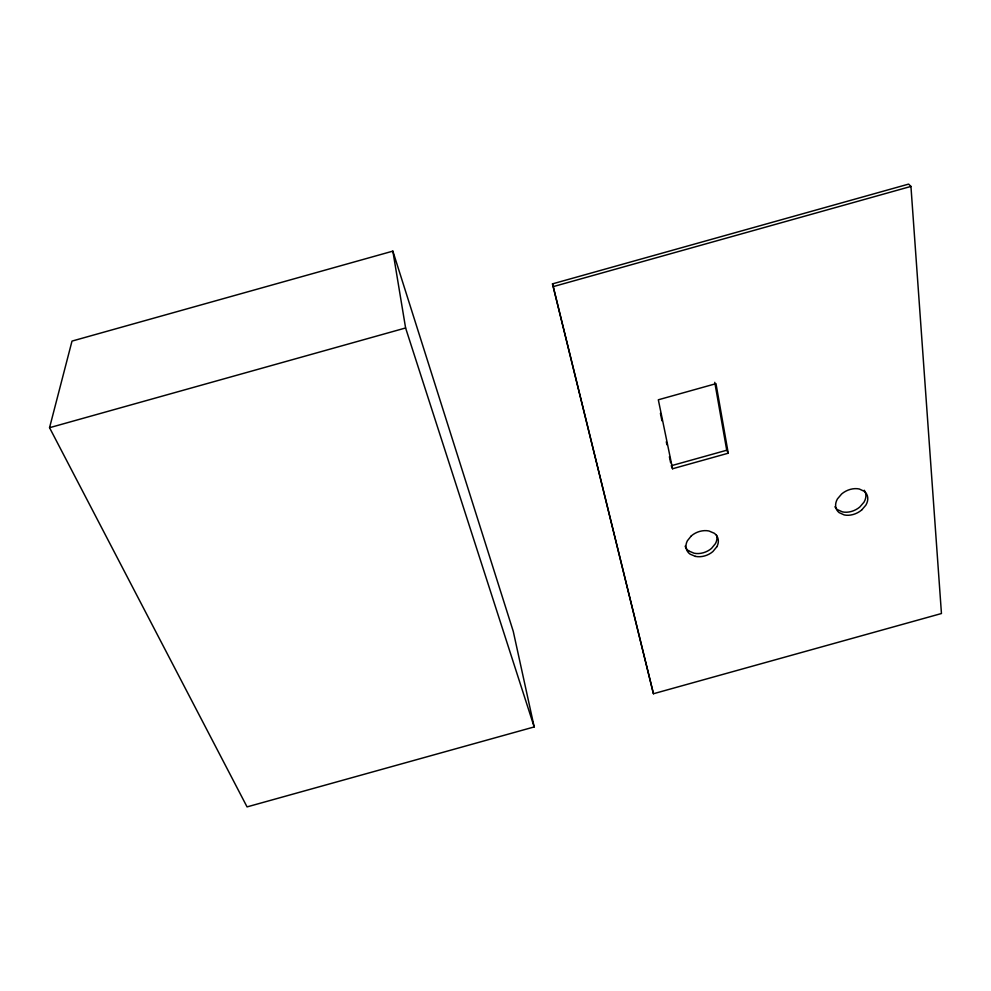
<?xml version="1.0" encoding="UTF-8"?>
<svg xmlns="http://www.w3.org/2000/svg" width="991" height="991" viewBox="0 0 991 991"><rect width="100%" height="100%" fill="white"/><g stroke="black" fill="none" stroke-linecap="round" stroke-linejoin="round"><path stroke-width="1.49" d="M49.55 427.703L72.009 341.09L392.857 251.132L513.264 631.366L534.186 726.936L247.056 806.897L49.55 427.703L405.604 327.971L392.857 251.132M716.852 546.722L712.901 551.541A17.132 13.193 -22 0 1 695.484 556.397M691.297 535.896L687.37 540.776A15.745 12.115 -22 0 0 690.132 554.18L695.484 556.397M861.625 510.055L865.861 505.15A15.98 11.954 -28 0 0 864.387 491.375L859.308 489.009A17.367 12.994 -28 0 0 841.681 493.939L837.445 498.907A15.98 11.954 -28 0 0 839.117 512.62L844.183 514.924A17.392 13.019 -28 0 0 861.625 510.043M552.52 283.86L908.623 184.103L910.94 186.419L941.45 613.528L653.441 693.737L552.52 283.86L653.441 693.737M553.523 286.535L910.94 186.419M728.236 453.209L726.737 450.236L671.254 465.733L672.555 468.755L728.236 453.209L715.985 383.666L658.321 399.794L672.555 468.755M688.832 551.008L694.158 553.238A17.082 13.168 -22 0 0 711.526 548.382L715.465 543.588A15.695 12.09 -22.1 0 0 716.505 535.078M405.604 327.971L534.186 726.936M660.415 413.358L661.963 420.841M666.299 441.788L666.918 444.786M669.396 456.752L670.634 462.735M714.759 382.328L726.737 450.236M716.865 546.722A15.745 12.115 -22 0 0 714.288 533.257L708.924 530.978A17.12 13.168 -22 0 0 691.309 535.896M688.819 551.021A15.695 12.103 -22 0 1 685.14 546.152M864.251 490.248A15.93 11.942 -28.1 0 1 864.016 502.152L859.792 507.033A17.33 12.994 -28.1 0 1 842.4 511.876L837.345 509.585A15.918 11.942 -28 0 1 834.942 506.76"/></g></svg>
